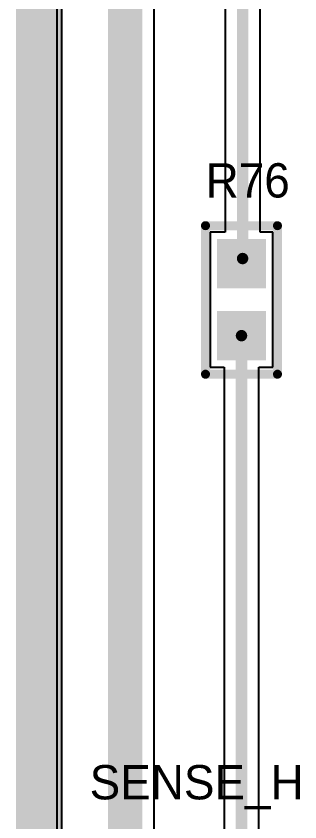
# Model space of a CAD drawing. Header units: millimetres. Extents: x 6.83 to 16.18, y 4.59 to 12.3.
# Drawn here: x 7.089 to 7.337, y 8.286 to 8.991 of the extents above; entities that cross this region are included whole.
import ezdxf

# ---------------------------------------------------------------- set-up
doc = ezdxf.new("R2010")
doc.units = ezdxf.units.MM
doc.header["$MEASUREMENT"] = 0
for name, color, linetype in [('BottomLayer', 5, 'Continuous'), ('InternalPlane1', 76, 'Continuous'), ('InternalPlane2', 16, 'Continuous'), ('KeepOutLayer', 6, 'Continuous'), ('Mechanical1', 6, 'Continuous'), ('TopLayer', 1, 'Continuous'), ('TopOverlay', 2, 'Continuous'), ('TopPaste', 8, 'Continuous'), ('TopSolder', 216, 'Continuous')]:
    doc.layers.add(name, color=color, linetype=linetype)

# ---------------------------------------------------------------- blocks, each defined once
blk = doc.blocks.new('0603_224')
at = {"layer": 'TopLayer'}
for points in [[(0.02175, -0.04726), (0.02175, -0.01226), (-0.01325, -0.04726), (-0.01325, -0.01226)], [(0.02175, -0.11026), (0.02175, -0.07526), (-0.01325, -0.11026), (-0.01325, -0.07526)]]:
    blk.add_solid(points, dxfattribs=at)
at = {"layer": 'TopOverlay', "const_width": 0.00787}
for points in [[(-0.02724, 0.00394), (-0.02724, -0.12598)], [(0.03575, 0.00394), (-0.02724, 0.00394)], [(0.03575, 0.00394), (0.03575, -0.12598)], [(0.03575, -0.12598), (-0.02724, -0.12598)]]:
    blk.add_lwpolyline(points, dxfattribs=at)
at = {"layer": 'TopOverlay', "const_width": 0.00394}
for points in [[(-0.02921, 0.00394, 1), (-0.02528, 0.00394, 1)], [(-0.02921, 0.00394, 1), (-0.02528, 0.00394, 1)], [(0.03378, 0.00394, 1), (0.03772, 0.00394, 1)], [(0.03378, 0.00394, 1), (0.03772, 0.00394, 1)], [(-0.02921, -0.12598, 1), (-0.02528, -0.12598, 1)], [(-0.02921, -0.12598, 1), (-0.02528, -0.12598, 1)], [(0.03378, -0.12598, 1), (0.03772, -0.12598, 1)], [(0.03378, -0.12598, 1), (0.03772, -0.12598, 1)]]:
    blk.add_lwpolyline(points, format="xyb", close=True, dxfattribs=at)
at = {"layer": 'TopPaste'}
for points in [[(0.02175, -0.04726), (0.02175, -0.01226), (-0.01325, -0.04726), (-0.01325, -0.01226)], [(0.02175, -0.11026), (0.02175, -0.07526), (-0.01325, -0.11026), (-0.01325, -0.07526)]]:
    blk.add_solid(points, dxfattribs=at)
at = {"layer": 'TopSolder'}
for points in [[(0.02575, -0.05126), (0.02575, -0.00826), (-0.01725, -0.05126), (-0.01725, -0.00826)], [(0.02575, -0.11426), (0.02575, -0.07126), (-0.01725, -0.11426), (-0.01725, -0.07126)]]:
    blk.add_solid(points, dxfattribs=at)

msp = doc.modelspace()

# ---------------------------------------------------------------- linework, layer by layer
at = {"layer": 'BottomLayer'}
msp.add_line((7.12465, 8.24985), (7.12465, 9.17768), dxfattribs=at)
at = {"layer": 'InternalPlane1'}
msp.add_line((7.12874, 4.86108), (7.12874, 12.25789), dxfattribs=at)
at = {"layer": 'InternalPlane1', "const_width": 0.04}
msp.add_lwpolyline([(7.10864, 4.84098), (7.10864, 12.27799)], dxfattribs=at)
at = {"layer": 'InternalPlane2'}
msp.add_line((7.12874, 4.86108), (7.12874, 12.25789), dxfattribs=at)
at = {"layer": 'InternalPlane2', "const_width": 0.04}
msp.add_lwpolyline([(7.10864, 4.84098), (7.10864, 12.27799)], dxfattribs=at)
at = {"layer": 'KeepOutLayer', "const_width": 0.01}
msp.add_lwpolyline([(7.10936, 4.84067), (7.10936, 12.27767)], dxfattribs=at)
at = {"layer": 'Mechanical1', "const_width": 0.01}
msp.add_lwpolyline([(7.10936, 4.84067), (7.10936, 12.27767)], dxfattribs=at)
at = {"layer": 'TopLayer'}
for p, q in [((7.27157, 9.24763), (7.27157, 8.80154)), ((7.30216, 8.80154), (7.30216, 9.24763)), ((7.20952, 8.26777), (7.20952, 9.15045)), ((7.27157, 8.80154), (7.2584, 8.80154)), ((7.2584, 8.80154), (7.2584, 8.75036)), ((7.3134, 8.80154), (7.30216, 8.80154)), ((7.3134, 8.75036), (7.3134, 8.80154)), ((7.2584, 8.75036), (7.2584, 8.73855)), ((7.3134, 8.74654), (7.3134, 8.75036)), ((7.3134, 8.73473), (7.3134, 8.74654)), ((7.2584, 8.73855), (7.2584, 8.73473)), ((7.2584, 8.73473), (7.2584, 8.68355)), ((7.3134, 8.68355), (7.3134, 8.73473)), ((7.2584, 8.68355), (7.2706, 8.68355)), ((7.2706, 8.68355), (7.2706, 8.17264)), ((7.30119, 8.17098), (7.30119, 8.68355)), ((7.30119, 8.68355), (7.3134, 8.68355))]:
    msp.add_line(p, q, dxfattribs=at)
for points, const_width in [([(7.28686, 8.77852), (7.28686, 9.29899)], 0.01), ([(7.18403, 8.22098), (7.18403, 9.20276)], 0.03), ([(7.2859, 8.11141), (7.2859, 8.71105)], 0.01)]:
    msp.add_lwpolyline(points, dxfattribs=dict(at, const_width=const_width))
at = {"layer": 'TopLayer', "const_width": 0.005}
for points in [[(7.28436, 8.77852, 1), (7.28936, 8.77852, 1)], [(7.2834, 8.71105, 1), (7.2884, 8.71105, 1)]]:
    msp.add_lwpolyline(points, format="xyb", close=True, dxfattribs=at)

# ---------------------------------------------------------------- block references
at = {"rotation": 180}
msp.add_blockref('0603_224', (7.29015, 8.68128), dxfattribs=at)

# ---------------------------------------------------------------- texts
at = {"layer": 'TopOverlay'}
for s, p in [('R76', (7.25456, 8.83188)), ('SENSE_H', (7.15301, 8.30545))]:
    msp.add_text(s, height=0.03, dxfattribs=at).set_placement(p)

doc.saveas('drawing.dxf')
